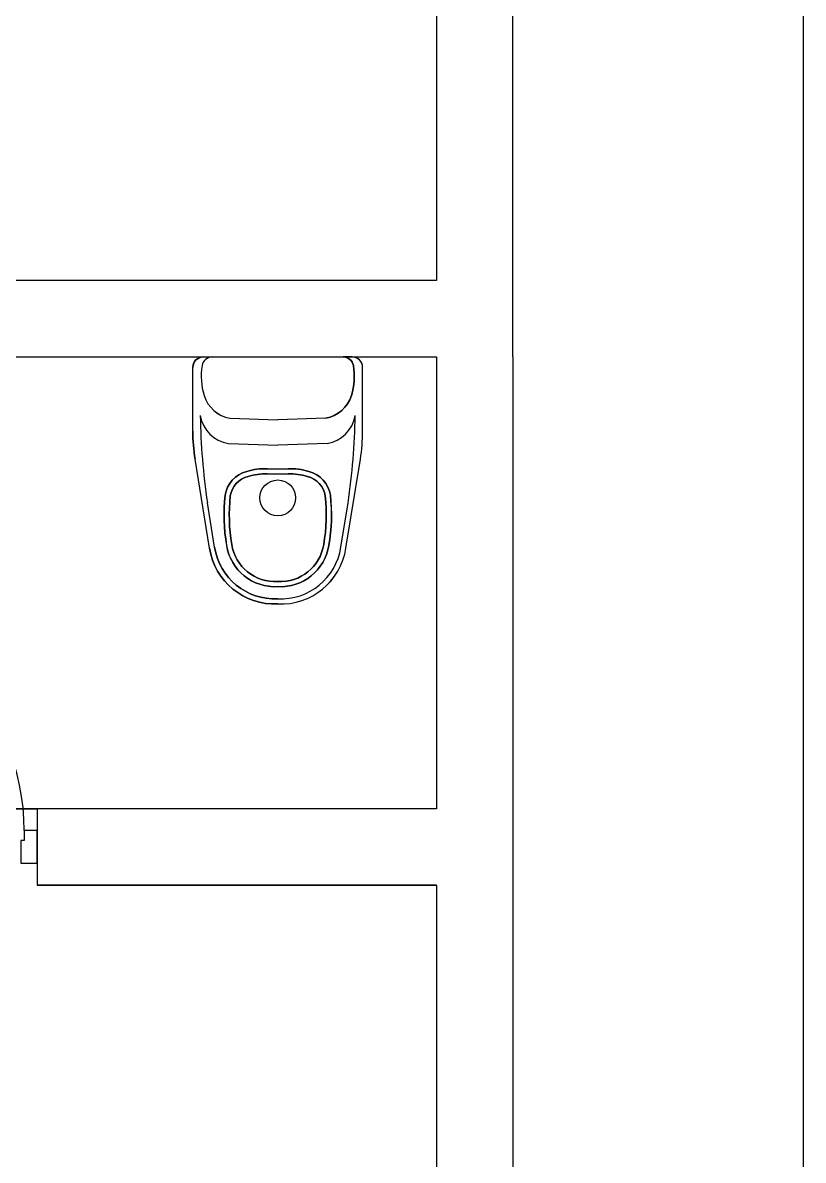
# Model space of a CAD drawing. Extents: x -4409 to 83729, y -39415 to 28842.
# Drawn here: x 4761 to 7009, y 9831 to 13105 of the extents above; entities that cross this region are included whole.
import ezdxf

# ---------------------------------------------------------------- set-up
doc = ezdxf.new("R2010")
doc.units = 0
doc.layers.get('0').update_dxf_attribs({"linetype": 'CONTINUOUS'})
for name, color, linetype in [('DOORS', 171, 'CONTINUOUS'), ('SANITARIOS', 159, 'CONTINUOUS'), ('WWW_CADBLOCKSFREE_COM', 7, 'CONTINUOUS')]:
    doc.layers.add(name, color=color, linetype=linetype)

# ---------------------------------------------------------------- blocks, each defined once
blk = doc.blocks.new('TRH')
at = {"layer": 'DOORS'}
for p, q in [((39041.2, 2496.14), (39041.2, 2565.13)), ((39041.2, 2565.13), (39044.2, 2565.13)), ((39044.2, 2496.14), (39044.2, 2565.13)), ((39041.2, 2496.14), (39044.2, 2496.14))]:
    blk.add_line(p, q, dxfattribs=at)
at = {"layer": 'DOORS', "linetype": 'CONTINUOUS'}
for p, q in [((39037.19, 2486.13), (39037.19, 2496.14)), ((39037.19, 2496.14), (39041.2, 2496.14)), ((39041.2, 2496.14), (39041.2, 2493.14)), ((39117.19, 2496.14), (39113.19, 2496.14)), ((39113.19, 2496.14), (39113.19, 2493.14)), ((39117.19, 2486.13), (39117.19, 2496.14)), ((39041.2, 2493.14), (39042.2, 2493.14)), ((39042.2, 2493.14), (39042.2, 2486.13)), ((39112.19, 2493.14), (39112.19, 2486.13)), ((39113.19, 2493.14), (39112.19, 2493.14)), ((39042.2, 2486.13), (39037.19, 2486.13)), ((39112.19, 2486.13), (39117.19, 2486.13))]:
    blk.add_line(p, q, dxfattribs=at)
at = {"layer": 'DOORS'}
blk.add_arc((39044.2, 2496.14), 68.99, 360, 90, dxfattribs=at)
blk = doc.blocks.new('IIIIIIIIIIIIIIIIIIII')
at = {"layer": 'SANITARIOS', "color": 7}
for p, q in [((788.4331, 262.0067), (788.4591, 262.0067)), ((788.4591, 262.0067), (788.836, 262.0067)), ((788.4591, 262.0067), (788.836, 262.0067)), ((788.862, 262.0067), (788.836, 262.0067)), ((788.4031, 261.7926), (788.4031, 261.9767)), ((788.892, 261.7926), (788.892, 261.9767)), ((788.5095, 261.8306), (788.6476, 261.8258)), ((788.7857, 261.8306), (788.6476, 261.8258)), ((788.5053, 261.7572), (788.6476, 261.7523)), ((788.7899, 261.7572), (788.6476, 261.7523)), ((788.4511, 261.4567), (788.4096, 261.7126)), ((788.6177, 261.6849), (788.6476, 261.6849)), ((788.6476, 261.6849), (788.6775, 261.6849)), ((788.8441, 261.4567), (788.8856, 261.7126)), ((788.6174, 261.6699), (788.6778, 261.6699)), ((788.4659, 261.4591), (788.4452, 261.587)), ((788.8293, 261.4591), (788.85, 261.587))]:
    blk.add_line(p, q, dxfattribs=at)
for points in [[(788.6476, 261.2957, -0.382405), (788.4511, 261.4567), (788.4096, 261.7126, -0.040213), (788.4031, 261.7926), (788.4031, 261.9767, -0.414214), (788.4331, 262.0067), (788.4591, 262.0067)], [(788.4591, 262.0067, 0.364314), (788.4296, 261.9818, 0.112271), (788.4354, 261.8953, 0.278416), (788.5095, 261.8306), (788.6476, 261.8258)], [(788.6476, 261.2957, 0.382405), (788.8441, 261.4567), (788.8856, 261.7126, 0.040213), (788.892, 261.7926), (788.892, 261.9767, 0.414214), (788.862, 262.0067), (788.836, 262.0067)], [(788.836, 262.0067, -0.364314), (788.8656, 261.9818, -0.112271), (788.8598, 261.8953, -0.278416), (788.7857, 261.8306), (788.6476, 261.8258)], [(788.6476, 261.3107, -0.383569), (788.4659, 261.4591), (788.4452, 261.587)], [(788.6476, 261.3107, 0.383569), (788.8293, 261.4591), (788.85, 261.587)]]:
    blk.add_lwpolyline(points, format="xyb", dxfattribs=at)
for points in [[(788.5053, 261.7572), (788.6476, 261.7523)], [(788.7899, 261.7572), (788.6476, 261.7523)]]:
    blk.add_lwpolyline(points, dxfattribs=at)
for points in [[(788.6476, 261.3457, -0.3863), (788.5005, 261.4644, -0.069564), (788.4959, 261.6085, -0.301962), (788.5583, 261.6771, -0.087243), (788.6177, 261.6849), (788.6476, 261.6849), (788.6775, 261.6849, -0.087243), (788.7369, 261.6771, -0.301962), (788.7993, 261.6085, -0.069564), (788.7947, 261.4644, -0.3863)], [(788.6476, 261.3607, -0.388576), (788.5153, 261.4668, -0.069453), (788.5108, 261.6065, -0.302408), (788.5624, 261.6626, -0.08847), (788.6174, 261.6699), (788.6778, 261.6699, -0.08847), (788.7328, 261.6626, -0.302408), (788.7844, 261.6065, -0.069453), (788.7799, 261.4668, -0.388576)]]:
    blk.add_lwpolyline(points, format="xyb", close=True, dxfattribs=at)
blk.add_circle((788.6476, 261.6011), 0.0515, dxfattribs=at)
blk.add_circle((788.6476, 261.6011), 0.0515, dxfattribs=at)
for centre, radius, start, end in [((788.4331, 261.9767), 0.03, 90, 180), ((788.6227, 261.9514), 0.1955, 171.0536, 196.677), ((788.4591, 261.9767), 0.03, 90, 170.0695), ((788.836, 261.9767), 0.03, 9.9305, 90), ((788.6725, 261.9514), 0.1955, 343.323, 8.9464), ((788.862, 261.9767), 0.03, 0, 90), ((788.5261, 261.9243), 0.0952, 197.721, 259.9531), ((788.7691, 261.9243), 0.0952, 280.0469, 342.279), ((788.5226, 261.8553), 0.0997, 190.1726, 260.0286), ((790.3266, 261.8682), 1.9024, 180.9172, 188.4996), ((788.5226, 261.8553), 0.0997, 190.1726, 260.0286), ((790.3266, 261.8682), 1.9024, 180.9172, 188.4996), ((788.7726, 261.8553), 0.0997, 279.9714, 349.8274), ((788.7726, 261.8553), 0.0997, 279.9714, 349.8274), ((786.9686, 261.8682), 1.9024, 351.5004, 359.0828), ((786.9686, 261.8682), 1.9024, 351.5004, 359.0828), ((788.9031, 261.7926), 0.5, 180, 189.2113), ((788.392, 261.7926), 0.5, 350.7887, 0), ((788.6103, 261.5121), 0.173, 87.5575, 107.5015), ((788.6849, 261.5121), 0.173, 72.4985, 92.4425), ((788.5787, 261.5958), 0.0838, 104.1018, 171.3111), ((788.5787, 261.5958), 0.0688, 103.7408, 171.0438), ((788.6103, 261.5121), 0.158, 87.4441, 107.6672), ((788.6849, 261.5121), 0.158, 72.3328, 92.5559), ((788.7165, 261.5958), 0.0688, 8.9562, 76.2592), ((788.7165, 261.5958), 0.0838, 8.6889, 75.8982), ((789.0134, 261.5529), 0.5205, 173.8689, 189.7863), ((789.0134, 261.5529), 0.5055, 173.9085, 189.8005), ((788.2818, 261.5529), 0.5055, 350.1995, 6.0915), ((788.2818, 261.5529), 0.5205, 350.2137, 6.1311), ((788.6392, 261.4859), 0.1904, 188.8141, 272.5226), ((788.6392, 261.4859), 0.1754, 188.7975, 272.7385), ((788.6394, 261.486), 0.1406, 188.848, 273.3342), ((788.6394, 261.486), 0.1256, 188.7932, 273.7329), ((788.6558, 261.486), 0.1256, 266.2671, 351.2068), ((788.6558, 261.486), 0.1406, 266.6658, 351.152), ((788.656, 261.4859), 0.1754, 267.2615, 351.2025), ((788.656, 261.4859), 0.1904, 267.4774, 351.1859)]:
    blk.add_arc(centre, radius, start, end, dxfattribs=at)

msp = doc.modelspace()

# ---------------------------------------------------------------- linework, layer by layer
at = {"layer": 'WWW_CADBLOCKSFREE_COM', "color": 7}
for p, q in [((6172.562, 12142.788), (6172.562, 15652.788)), ((5952.562, 15432.788), (5952.562, 12362.788)), ((5952.562, 12362.788), (4052.562, 12362.788)), ((4052.562, 12142.788), (5952.562, 12142.788)), ((5952.562, 12142.788), (5952.562, 10842.788)), ((6172.562, 12142.788), (6172.562, 10622.8)), ((5952.562, 10842.788), (4802.528, 10842.722)), ((4802.528, 10842.722), (4802.54, 10622.725)), ((5952.561, 10622.726), (4802.54, 10622.725)), ((5952.561, 10622.788), (5952.562, 7322.788)), ((6172.561, 10622.788), (6172.562, 7102.788))]:
    msp.add_line(p, q, dxfattribs=at)
at = {"layer": 'WWW_CADBLOCKSFREE_COM', "color": 8}
msp.add_lwpolyline([(-4408.808, 22332.931), (7008.839, 22332.931), (7008.839, 6113.264), (-4408.808, 6113.264)], close=True, dxfattribs=at)
msp.add_lwpolyline([(-4408.808, 22332.931), (7008.839, 22332.931), (7008.839, 6113.264), (-4408.808, 6113.264)], close=True, dxfattribs=at)
for points in [[(2952.562, 12362.788), (2952.562, 15432.788), (5952.562, 15432.788), (5952.562, 12362.788), (2952.562, 12362.788)], [(4052.562, 12142.788), (5952.562, 12142.788), (5952.562, 10842.788), (4052.562, 10842.68), (4052.562, 12142.788)], [(2952.562, 10622.663), (4052.562, 10622.663), (4052.562, 10842.68), (4802.528, 10842.722), (4802.54, 10622.725), (5952.561, 10622.788), (5952.561, 7322.788), (2952.562, 7322.788), (2952.562, 10622.663)]]:
    msp.add_lwpolyline(points, dxfattribs=at)

# ---------------------------------------------------------------- block references
at = {"color": 5, "xscale": 9.374687640517491, "yscale": 9.374687640517491, "zscale": 9.374687640517491}
msp.add_blockref('TRH', (-361908.933, -12620.902), dxfattribs=at)
at = {"layer": 'SANITARIOS', "xscale": 1000, "yscale": 1000, "zscale": 1000}
msp.add_blockref('IIIIIIIIIIIIIIIIIIII', (-783152.27, -249863.889), dxfattribs=at)

doc.saveas('drawing.dxf')
